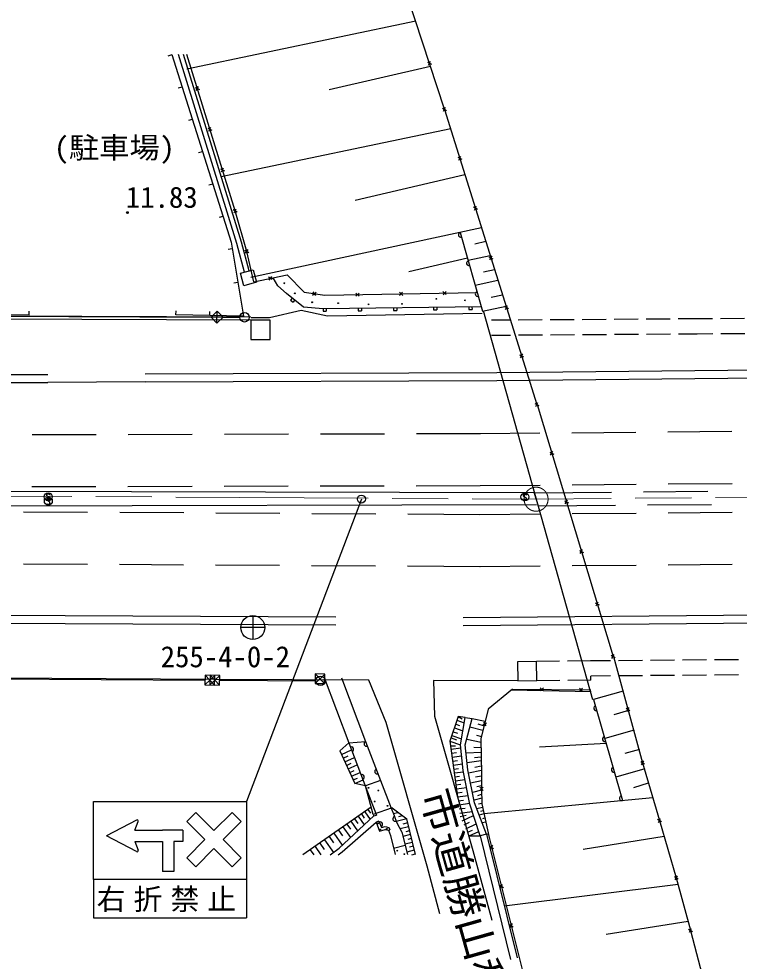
# Model space of a CAD drawing. Units: millimetres at full size, sheet at 1:1000; details may follow other scales. Extents: x 40000 to 680000, y 20000 to 380000.
# Drawn here: x 335082 to 380084, y 262112 to 320950 of the extents above; entities that cross this region are included whole.
import ezdxf
from ezdxf.enums import TextEntityAlignment as Align

# ---------------------------------------------------------------- set-up
doc = ezdxf.new("R2010")
doc.units = ezdxf.units.MM
doc.header["$LTSCALE"] = 1000
doc.linetypes.add('CHAIN', pattern=[18.5, 12, -1.5, 3.5, -1.5])
for name, color, linetype, lineweight in [('M-BGD', 7, 'Continuous', 25), ('M-BMK', 2, 'CHAIN', 13), ('M-BMK-ROW', 30, 'Continuous', 25), ('M-BMK-SRVR', 3, 'Continuous', 25), ('M-STR-STRC', 7, 'Continuous', 25)]:
    doc.layers.add(name, color=color, linetype=linetype, lineweight=lineweight)
doc.layers.add('M-BMK-HTXT', color=7, linetype='Continuous')
doc.styles.add('ＭＳ ゴシック', font='')
doc.styles.get('ＭＳ ゴシック').set_extended_font_data('MS Gothic')

msp = doc.modelspace()

# ---------------------------------------------------------------- linework, layer by layer
at = {"layer": 'M-BGD'}
for p, q in [((361672, 315302), (356232, 331967)), ((359875, 320804), (345579, 317817)), ((344639, 318705), (344401, 318630)), ((344632, 318729), (348341, 307004)), ((348700, 306924), (345055, 318730)), ((348988, 307007), (345369, 318731)), ((348591, 308971), (345578, 318731)), ((360802, 317965), (354471, 316523)), ((360606, 318245), (360858, 318116)), ((360668, 318054), (360796, 318307)), ((345278, 316687), (345039, 316612)), ((346109, 316672), (346359, 316540)), ((346168, 316481), (346300, 316731)), ((361608, 315176), (361736, 315428)), ((361546, 315366), (361798, 315238)), ((361684, 315296), (365544, 302934)), ((345916, 314669), (345678, 314593)), ((346895, 314127), (347145, 313995)), ((346954, 313936), (347086, 314186)), ((362062, 314083), (347728, 311088)), ((346555, 312651), (346316, 312575)), ((362510, 312314), (362760, 312183)), ((362570, 312123), (362701, 312374)), ((347680, 311582), (347931, 311450)), ((347739, 311391), (347872, 311641)), ((356099, 309623), (362951, 311236)), ((347193, 310632), (346955, 310557)), ((348466, 309037), (348716, 308905)), ((348525, 308846), (348657, 309096)), ((349325, 306431), (348591, 308971)), ((363481, 309203), (363732, 309072)), ((363541, 309012), (363672, 309262)), ((347831, 308614), (347593, 308539)), ((363992, 307903), (349582, 304806)), ((362657, 307616), (364055, 302695)), ((348412, 306582), (348165, 306540)), ((348341, 307004), (349116, 302393)), ((349184, 305129), (348700, 306924)), ((349474, 305207), (348988, 307007)), ((349250, 306311), (349400, 306551)), ((363563, 306905), (364252, 307069)), ((349205, 306506), (349445, 306356)), ((349758, 304537), (349325, 306431)), ((359455, 305182), (363110, 306022)), ((363150, 305882), (364534, 306167)), ((364453, 306092), (364703, 305960)), ((364512, 305901), (364644, 306151)), ((349758, 304537), (351842, 304964)), ((350918, 304673), (350682, 304828)), ((350722, 304632), (350878, 304868)), ((351263, 304283), (350981, 304788)), ((352907, 303890), (351842, 304964)), ((364107, 305150), (364807, 305293)), ((348763, 304495), (348516, 304453)), ((351799, 303795), (351263, 304283)), ((363591, 304330), (365015, 304627)), ((352863, 302941), (351799, 303795)), ((352907, 303890), (354199, 303692)), ((353439, 303707), (353667, 303875)), ((353637, 303677), (353469, 303905)), ((354199, 303692), (363723, 303866)), ((356342, 303631), (356138, 303827)), ((356142, 303627), (356338, 303831)), ((359063, 303681), (358859, 303877)), ((358863, 303677), (359059, 303881)), ((361784, 303730), (361580, 303927)), ((361584, 303727), (361780, 303930)), ((364584, 303572), (365298, 303722)), ((352155, 303509), (352061, 303392)), ((352061, 303392), (352217, 303267)), ((352311, 303384), (352217, 303267)), ((365479, 302809), (365610, 303060)), ((349567, 302315), (315620, 302468)), ((335734, 302450), (323936, 302509)), ((335734, 302450), (335735, 302700)), ((344898, 302460), (344902, 302709)), ((349116, 302393), (344898, 302460)), ((347014, 302426), (347018, 302676)), ((352721, 302745), (350737, 302278)), ((354357, 302396), (352721, 302745)), ((354089, 302842), (352863, 302941)), ((363978, 302965), (354089, 302842)), ((354089, 302842), (354091, 302692)), ((354091, 302692), (354291, 302695)), ((354289, 302845), (354291, 302695)), ((364022, 302543), (354357, 302396)), ((356289, 302869), (356291, 302720)), ((356291, 302720), (356491, 302722)), ((356489, 302872), (356491, 302722)), ((358489, 302897), (358491, 302747)), ((358491, 302747), (358691, 302749)), ((358689, 302899), (358691, 302749)), ((360992, 302928), (360994, 302778)), ((360994, 302778), (361194, 302781)), ((361192, 302931), (361194, 302781)), ((363192, 302955), (363194, 302805)), ((363194, 302805), (363394, 302808)), ((363392, 302958), (363394, 302808)), ((364055, 302695), (365520, 303010)), ((370937, 278433), (364109, 302710)), ((365419, 303000), (365670, 302869)), ((365544, 302935), (367445, 296874)), ((349566, 302135), (315619, 302288)), ((349114, 302407), (348867, 302366)), ((349586, 302128), (349584, 300928)), ((350780, 302126), (349586, 302128)), ((350737, 302278), (349594, 302275)), ((350778, 300926), (350780, 302126)), ((365783, 302136), (364615, 302128)), ((367783, 302150), (366283, 302139)), ((369783, 302164), (368283, 302153)), ((371783, 302177), (370283, 302167)), ((373782, 302191), (372283, 302181)), ((375782, 302205), (374282, 302195)), ((377450, 302217), (376282, 302209)), ((378427, 302225), (377449, 302217)), ((380427, 302243), (378927, 302229)), ((375789, 301255), (374289, 301245)), ((377457, 301267), (376289, 301259)), ((378435, 301275), (377457, 301267)), ((380435, 301293), (378935, 301279)), ((349584, 300928), (350778, 300926)), ((365789, 301186), (364621, 301178)), ((367789, 301200), (366289, 301189)), ((369789, 301214), (368289, 301203)), ((371789, 301227), (370289, 301217)), ((373789, 301241), (372289, 301231)), ((366369, 299970), (366620, 299839)), ((366429, 299779), (366560, 300029)), ((364938, 298862), (381439, 299027)), ((326497, 298740), (336893, 298743)), ((342971, 298777), (364938, 298862)), ((367320, 296939), (367570, 296808)), ((367379, 296748), (367510, 296999)), ((367455, 296868), (370227, 287690)), ((368247, 293900), (368496, 293767)), ((368305, 293709), (368439, 293958)), ((367232, 291361), (326755, 291446)), ((336831, 291228), (336840, 291252)), ((336840, 291252), (336858, 291274)), ((336858, 291274), (336897, 291284)), ((336897, 291284), (336955, 291283)), ((336955, 291283), (336979, 291279)), ((336979, 291279), (337003, 291267)), ((337003, 291267), (337023, 291248)), ((366623, 291240), (366641, 291262)), ((366641, 291262), (366680, 291273)), ((366680, 291273), (366737, 291271)), ((366737, 291271), (366762, 291267)), ((366762, 291267), (366786, 291255)), ((366786, 291255), (366805, 291236)), ((372118, 291383), (367282, 291343)), ((367282, 291343), (367522, 290540)), ((378118, 291433), (374118, 291400)), ((336828, 291198), (336831, 291228)), ((336837, 291167), (336828, 291198)), ((336835, 290923), (336838, 290953)), ((336844, 290892), (336835, 290923)), ((336852, 291144), (336837, 291167)), ((336838, 290953), (336847, 290977)), ((336838, 290953), (336851, 290938)), ((336858, 290869), (336844, 290892)), ((336844, 290678), (336858, 290663)), ((336847, 290977), (336865, 290999)), ((336851, 290938), (336870, 290928)), ((336986, 291062), (336852, 291144)), ((336993, 290787), (336858, 290869)), ((336858, 290663), (336876, 290654)), ((336865, 290999), (336904, 291009)), ((336870, 290928), (336896, 290923)), ((336896, 290923), (336935, 290922)), ((336904, 291009), (336961, 291008)), ((336935, 290922), (336967, 290930)), ((336961, 291008), (336986, 291004)), ((336967, 290930), (336995, 290948)), ((336974, 290655), (337002, 290674)), ((337003, 291048), (336986, 291062)), ((336986, 291004), (337010, 290992)), ((337010, 290773), (336993, 290787)), ((336995, 290948), (337012, 290975)), ((337002, 290674), (337019, 290701)), ((337013, 291023), (337003, 291048)), ((337010, 290992), (337029, 290973)), ((337020, 290748), (337010, 290773)), ((337012, 290975), (337014, 291004)), ((337014, 291004), (337013, 291023)), ((337019, 290701), (337021, 290729)), ((337021, 290729), (337020, 290748)), ((337023, 291248), (337039, 291219)), ((337029, 290973), (337046, 290944)), ((366610, 291186), (366614, 291216)), ((366620, 291155), (366610, 291186)), ((366614, 291216), (366623, 291240)), ((366634, 291132), (366620, 291155)), ((366620, 290941), (366634, 290926)), ((366769, 291051), (366634, 291132)), ((366634, 290926), (366652, 290917)), ((366652, 290917), (366679, 290911)), ((366679, 290911), (366717, 290910)), ((366717, 290910), (366750, 290919)), ((366750, 290919), (366778, 290937)), ((366786, 291037), (366769, 291051)), ((366778, 290937), (366795, 290964)), ((366796, 291011), (366786, 291037)), ((366795, 290964), (366797, 290993)), ((366797, 290993), (366796, 291011)), ((366805, 291236), (366822, 291207)), ((369166, 290857), (369415, 290724)), ((369224, 290666), (369358, 290915)), ((367431, 290602), (307357, 290459)), ((336876, 290654), (336903, 290648)), ((336903, 290648), (336941, 290647)), ((336941, 290647), (336974, 290655)), ((367522, 290540), (372364, 290581)), ((374364, 290598), (378364, 290632)), ((370102, 287757), (370352, 287623)), ((370160, 287565), (370294, 287815)), ((370227, 287690), (372204, 281145)), ((371091, 284484), (371340, 284351)), ((371149, 284293), (371282, 284542)), ((354883, 283087), (327988, 283223)), ((362844, 283070), (400411, 283396)), ((372137, 281020), (372271, 281269)), ((367431, 280823), (366236, 280806)), ((366236, 280806), (366253, 279615)), ((368867, 280838), (367431, 280823)), ((367448, 279632), (367431, 280823)), ((370802, 280860), (369367, 280844)), ((372044, 280870), (370802, 280860)), ((372079, 281212), (372328, 281078)), ((372229, 281131), (374055, 274499)), ((374043, 280886), (372544, 280874)), ((376043, 280902), (374543, 280890)), ((378043, 280917), (376543, 280905)), ((380043, 280933), (378543, 280921)), ((347328, 279701), (315820, 279888)), ((356956, 279657), (347328, 279701)), ((354158, 279818), (355706, 275744)), ((355232, 279808), (356748, 275819)), ((358033, 277013), (356956, 279657)), ((360980, 279647), (361044, 277403)), ((366258, 279616), (360980, 279647)), ((366253, 279615), (367448, 279632)), ((368880, 279638), (367444, 279623)), ((370815, 279660), (369380, 279644)), ((372051, 279920), (370810, 279910)), ((370815, 279660), (370810, 279910)), ((374051, 279936), (372551, 279924)), ((376051, 279951), (374551, 279940)), ((378051, 279967), (376551, 279955)), ((380051, 279983), (378551, 279971)), ((365930, 279103), (364398, 277852)), ((370848, 278933), (365837, 279027)), ((365930, 279103), (370814, 279051)), ((367660, 278984), (367862, 279182)), ((367860, 278982), (367662, 279184)), ((370103, 278958), (370305, 279156)), ((370303, 278956), (370105, 279158)), ((372842, 278978), (370987, 278447)), ((370987, 278447), (372796, 272136)), ((364398, 277852), (363954, 275988)), ((373180, 277762), (372258, 277497)), ((373015, 277899), (373261, 277759)), ((373069, 277706), (373208, 277952)), ((361044, 277403), (363455, 269026)), ((362532, 277380), (362018, 275847)), ((362455, 277150), (362908, 276999)), ((362963, 277321), (362532, 277380)), ((362532, 277380), (362773, 277243)), ((362674, 275630), (362963, 277321)), ((362963, 277321), (363408, 277254)), ((362976, 275620), (363408, 277254)), ((363408, 277254), (364217, 277092)), ((360595, 268045), (358033, 277013)), ((362296, 276676), (362823, 276500)), ((362375, 276913), (362620, 276831)), ((364071, 276513), (363267, 276721)), ((363756, 276929), (364148, 276803)), ((364056, 276846), (364297, 276994)), ((364102, 277040), (364250, 276799)), ((373519, 276545), (371683, 276019)), ((362092, 276066), (362419, 275927)), ((362137, 276202), (362737, 276001)), ((362217, 276439), (362498, 276345)), ((363957, 275762), (363066, 275958)), ((363665, 276226), (363989, 276133)), ((363954, 275988), (363980, 273802)), ((355706, 275744), (355144, 275249)), ((355706, 275744), (356748, 275819)), ((355706, 275744), (356768, 272949)), ((356748, 275819), (357683, 273385)), ((362018, 275847), (362495, 272364)), ((362018, 275843), (362034, 275845)), ((362018, 275843), (362674, 275630)), ((362057, 275565), (362366, 275566)), ((362086, 275348), (362694, 275431)), ((362842, 274013), (362674, 275630)), ((363139, 274058), (362976, 275620)), ((363516, 275478), (363961, 275453)), ((371774, 275701), (367612, 275467)), ((355144, 275249), (356077, 273201)), ((355248, 275021), (355873, 275305)), ((355351, 274793), (355657, 274932)), ((355455, 274566), (356051, 274837)), ((362120, 275100), (362420, 275141)), ((362154, 274852), (362746, 274933)), ((363964, 275141), (363031, 275096)), ((363541, 274839), (363968, 274879)), ((373855, 275337), (372942, 275076)), ((355559, 274338), (355849, 274470)), ((355662, 274111), (356229, 274369)), ((362188, 274605), (362480, 274645)), ((362222, 274357), (362798, 274436)), ((363971, 274623), (363094, 274492)), ((363566, 274230), (363974, 274315)), ((373932, 274569), (374178, 274429)), ((373985, 274376), (374125, 274622)), ((374055, 274499), (375110, 270902)), ((355766, 273883), (356042, 274009)), ((355870, 273656), (356407, 273900)), ((362256, 274109), (362540, 274148)), ((362290, 273862), (362857, 273939)), ((362324, 273614), (362615, 273654)), ((363265, 271914), (362842, 274013)), ((363556, 271990), (363139, 274058)), ((363978, 274016), (363179, 273860)), ((363620, 273619), (363982, 273679)), ((363980, 273802), (363991, 272873)), ((374191, 274130), (372374, 273609)), ((355973, 273428), (356235, 273547)), ((356077, 273201), (356585, 273432)), ((356738, 273064), (356077, 273201)), ((357683, 273385), (356738, 273064)), ((357213, 271275), (356738, 273064)), ((357683, 273385), (358346, 271660)), ((362358, 273366), (362956, 273448)), ((362391, 273119), (362699, 273161)), ((363985, 273372), (363307, 273224)), ((363693, 273028), (363989, 273085)), ((373505, 272954), (374423, 273243)), ((356768, 272949), (357383, 271333)), ((362425, 272871), (363055, 272957)), ((362459, 272623), (362782, 272667)), ((362493, 272375), (363154, 272466)), ((363992, 272794), (363423, 272652)), ((363767, 272465), (363995, 272535)), ((363890, 272972), (364092, 272774)), ((363892, 272772), (364090, 272974)), ((363991, 272873), (364002, 271944)), ((362527, 272128), (362865, 272174)), ((362561, 271880), (363253, 271974)), ((363899, 269934), (363265, 271914)), ((363998, 272295), (363519, 272173)), ((364306, 270034), (363556, 271990)), ((363803, 271940), (364002, 271981)), ((364002, 271944), (364464, 269837)), ((374696, 272316), (364139, 271319)), ((357093, 271727), (352835, 268749)), ((356484, 271301), (356662, 271046)), ((356689, 271444), (357025, 270963)), ((356894, 271587), (357052, 271361)), ((358409, 271682), (357213, 271275)), ((357226, 271279), (357259, 271180)), ((357383, 271333), (357417, 271234)), ((358346, 271660), (358522, 271201)), ((358409, 271682), (359315, 270991)), ((358755, 271378), (358477, 271311)), ((362597, 271620), (362962, 271670)), ((362632, 271361), (363408, 271467)), ((364052, 271715), (363698, 271619)), ((364139, 271319), (363845, 271238)), ((363946, 271480), (364094, 271524)), ((355091, 269172), (357259, 271180)), ((355283, 268942), (357413, 270798)), ((355580, 270668), (355801, 270352)), ((355830, 270843), (356249, 270244)), ((356054, 271000), (356253, 270716)), ((356279, 271157), (356655, 270620)), ((357259, 271180), (357417, 271234)), ((357583, 270859), (357413, 270798)), ((357413, 270798), (357620, 270228)), ((357583, 270859), (357732, 270448)), ((358522, 271201), (358672, 270789)), ((359315, 270991), (358656, 270831)), ((358672, 270789), (359014, 270174)), ((359035, 271184), (358801, 271128)), ((359375, 270744), (359076, 270671)), ((359854, 268767), (359315, 270991)), ((362664, 271135), (363036, 271236)), ((362664, 271135), (362671, 271138)), ((362787, 270869), (363495, 271197)), ((362899, 270627), (363238, 270783)), ((363011, 270384), (363659, 270683)), ((364253, 270800), (364033, 270747)), ((364069, 271011), (364197, 271055)), ((374986, 270969), (375235, 270835)), ((375043, 270777), (375178, 271026)), ((375110, 270902), (376158, 267318)), ((354771, 270103), (355291, 269358)), ((355050, 270298), (355297, 269945)), ((355329, 270493), (355796, 269825)), ((357620, 270228), (357970, 270329)), ((357732, 270448), (357964, 270515)), ((357964, 270515), (358205, 270462)), ((357970, 270329), (358167, 270286)), ((358167, 270286), (358259, 270322)), ((358167, 270286), (358298, 269948)), ((358205, 270462), (358259, 270322)), ((359435, 270497), (358906, 270369)), ((359014, 270174), (359360, 268766)), ((359493, 270254), (359258, 270197)), ((363116, 270157), (363426, 270300)), ((363221, 269930), (363812, 270203)), ((353885, 269483), (354164, 269085)), ((354180, 269690), (354731, 268902)), ((354475, 269896), (354747, 269508)), ((358298, 269948), (358588, 268764)), ((359552, 270011), (359082, 269897)), ((359670, 269525), (359202, 269411)), ((359611, 269768), (359377, 269711)), ((363195, 269930), (363899, 269934)), ((364306, 270034), (363899, 269934)), ((363899, 269934), (365802, 262212)), ((364306, 270034), (364414, 270063)), ((364306, 270034), (366209, 262313)), ((364464, 269837), (365845, 264336)), ((370348, 269107), (375399, 269913)), ((353287, 269065), (353507, 268751)), ((353590, 269277), (353957, 268752)), ((354532, 268754), (355091, 269172)), ((355034, 268755), (355283, 268942)), ((359221, 269332), (358493, 269153)), ((359788, 269039), (359321, 268926)), ((359729, 269282), (359495, 269225)), ((363455, 269026), (364643, 264675)), ((364496, 269298), (364738, 269153)), ((364544, 269104), (364690, 269347)), ((359847, 268796), (359614, 268739)), ((361394, 265074), (360595, 268045)), ((376035, 267388), (376280, 267247)), ((376087, 267195), (376228, 267440)), ((376158, 267318), (377043, 264038)), ((365110, 266853), (365352, 266708)), ((365158, 266660), (365304, 266902)), ((365409, 265561), (376264, 266925)), ((365723, 264409), (365966, 264264)), ((365772, 264215), (365917, 264458)), ((365845, 264336), (368760, 252724)), ((371777, 263791), (376890, 264607)), ((376920, 264109), (377166, 263968)), ((376972, 263916), (377113, 264161)), ((377050, 264034), (378634, 257996))]:
    msp.add_line(p, q, dxfattribs=at)
msp.add_lwpolyline([(349920, 304499), (349148, 304290), (348939, 305063), (349712, 305271)], close=True, dxfattribs=at)
for centre, radius in [((341869, 308855), 50), ((341869, 308855), 43.8), ((341869, 308855), 37.5), ((341869, 308855), 31.3), ((341869, 308855), 25), ((341869, 308855), 18.8), ((341869, 308855), 12.5), ((341869, 308855), 6.2), ((351668, 304439), 25), ((352324, 303811), 25), ((353408, 303253), 25), ((355038, 303192), 25), ((356935, 303125), 25), ((359021, 303161), 25), ((361167, 303463), 25), ((362956, 303372), 25), ((336918, 291112), 249), ((366701, 291101), 249), ((336925, 290838), 249), ((356922, 272931), 25), ((357541, 272766), 25), ((357310, 272082), 25), ((358116, 271810), 25), ((357536, 270718), 25), ((357660, 270338), 25), ((358067, 270376), 25), ((358727, 269012), 25), ((359166, 268795), 25)]:
    msp.add_circle(centre, radius, dxfattribs=at)
for centre, start, end in [((362698, 307472), 105.86721, 285.86721), ((363203, 305692), 105.86721, 285.86721), ((363750, 303769), 105.86721, 285.86721), ((371143, 277903), 105.98969, 285.98969), ((371694, 275980), 105.98969, 285.98969), ((355852, 275341), 290.80807, 110.80807), ((356801, 275679), 111.02154, 291.02154), ((372245, 274057), 105.98969, 285.98969), ((356516, 273614), 290.80807, 110.80807), ((357465, 273952), 111.02154, 291.02154), ((372754, 272280), 105.98969, 285.98969), ((357657, 270654), 289.97709, 109.97709), ((358597, 270995), 109.97709, 289.97709)]:
    msp.add_arc(centre, 150, start, end, dxfattribs=at)
at = {"layer": 'M-BMK'}
for p in [(67402, 292703), (427595, 291483)]:
    msp.add_line(p, (367397, 290958), dxfattribs=at)
msp.add_circle((367397, 290958), 750, dxfattribs=at)
at = {"layer": 'M-BMK-ROW'}
for p, q in [((347455, 301950), (347471, 302699)), ((327832, 302399), (347094, 302326)), ((347838, 302317), (347088, 302332)), ((347831, 302323), (348881, 302320)), ((327631, 279770), (346711, 279658)), ((346705, 279363), (347317, 279950)), ((347305, 279350), (346717, 279963)), ((347025, 279361), (347637, 279949)), ((347625, 279349), (347037, 279961)), ((347631, 279653), (353592, 279618)), ((353588, 279453), (354201, 280041)), ((354188, 279441), (353601, 280053))]:
    msp.add_line(p, q, dxfattribs=at)
for points in [[(347455, 301950), (347088, 302332), (347471, 302699), (347838, 302317)], [(346705, 279363), (347305, 279350), (347317, 279950), (346717, 279963)], [(347025, 279361), (347625, 279349), (347637, 279949), (347037, 279961)], [(353588, 279453), (354188, 279441), (354201, 280041), (353601, 280053)]]:
    msp.add_lwpolyline(points, close=True, dxfattribs=at)
for centre in [(349181, 302319), (353930, 279616)]:
    msp.add_circle(centre, 300, dxfattribs=at)
at = {"layer": 'M-BMK-SRVR'}
for p, q in [((349699, 283695), (349699, 282195)), ((350449, 282945), (348949, 282945))]:
    msp.add_line(p, q, dxfattribs=at)
msp.add_circle((349699, 282945), 750, dxfattribs=at)
at = {"layer": 'M-STR-STRC'}
for p, q in [((342973, 298277), (364942, 298362)), ((364942, 298362), (381444, 298527)), ((326495, 298240), (336893, 298243)), ((342973, 298277), (336893, 298243)), ((335921, 294992), (339921, 295002)), ((341921, 295007), (345921, 295017)), ((347921, 295022), (351921, 295032)), ((353921, 295037), (357921, 295047)), ((359921, 295052), (363921, 295062)), ((363894, 295062), (367629, 295093)), ((369629, 295110), (373629, 295144)), ((375629, 295161), (379629, 295195)), ((363902, 291812), (367648, 291843)), ((369648, 291860), (373648, 291894)), ((375647, 291911), (379647, 291945)), ((335902, 291742), (339902, 291752)), ((341902, 291757), (345902, 291767)), ((347902, 291772), (351902, 291782)), ((353902, 291787), (357902, 291797)), ((359902, 291802), (363902, 291812)), ((356486, 290963), (349312, 272074)), ((335382, 290177), (339382, 290154)), ((341382, 290143), (345382, 290119)), ((347382, 290108), (351382, 290084)), ((353382, 290073), (357382, 290049)), ((369648, 290060), (373648, 290094)), ((375648, 290111), (379647, 290145)), ((359382, 290038), (363892, 290012)), ((363893, 290012), (367648, 290043)), ((335372, 286927), (339372, 286904)), ((341372, 286892), (345372, 286869)), ((347372, 286857), (351372, 286834)), ((353371, 286822), (357371, 286799)), ((359371, 286787), (363897, 286761)), ((363873, 286761), (367652, 286793)), ((369652, 286810), (373652, 286844)), ((375652, 286861), (379652, 286895)), ((354886, 283587), (327991, 283723)), ((362840, 283570), (400406, 283896)), ((342443, 270920), (340560, 269938)), ((342324, 270291), (342531, 270842)), ((342324, 270291), (344064, 270291)), ((345337, 270291), (344064, 270291)), ((345337, 270291), (345337, 269585)), ((342443, 268955), (340560, 269938)), ((342324, 269585), (342531, 269033)), ((342324, 269585), (344064, 269585)), ((344064, 269585), (344064, 267715)), ((344759, 269585), (344759, 267715)), ((345337, 269585), (344759, 269585)), ((344759, 267715), (344064, 267715)), ((349312, 267208), (349312, 264808))]:
    msp.add_line(p, q, dxfattribs=at)
for points in [[(339741, 272074), (349312, 272074), (349312, 267208), (339741, 267208)], [(345575, 270837), (346141, 271402), (347272, 270271), (348403, 271402), (348969, 270837), (347838, 269705), (348969, 268574), (348403, 268008), (347272, 269140), (346141, 268008), (345575, 268574), (346706, 269705)]]:
    msp.add_lwpolyline(points, close=True, dxfattribs=at)
msp.add_lwpolyline([(339741, 267208), (339741, 264808), (349312, 264808)], dxfattribs=at)
msp.add_circle((356486, 290963), 250, dxfattribs=at)
for centre, start, end in [((342472, 270864), 339.44397, 117.55283), ((342472, 269011), 242.44719, 20.55606)]:
    msp.add_arc(centre, 63, start, end, dxfattribs=at)

# ---------------------------------------------------------------- texts
at = {"layer": 'M-BGD', "style": 'ＭＳ ゴシック', "width": 1.05}
msp.add_text('(駐車場)', height=1320, dxfattribs=at).set_placement((337270, 311851), align=Align.BOTTOM_LEFT)
at = {"layer": 'M-BGD', "style": 'ＭＳ ゴシック'}
msp.add_text('11.83', height=1320, dxfattribs=at).set_placement((341767, 308757), align=Align.BOTTOM_LEFT)
at = {"layer": 'M-BMK-HTXT', "style": 'ＭＳ ゴシック', "width": 1.1}
msp.add_text('市道勝山秋根12号線', height=1833, rotation=285.721, dxfattribs=at).set_placement((359646, 272428), align=Align.BOTTOM_LEFT)
at = {"layer": 'M-BMK-SRVR', "style": 'ＭＳ ゴシック'}
msp.add_text('255-4-0-2', height=1320, dxfattribs=at).set_placement((343944, 280066), align=Align.BOTTOM_LEFT)
at = {"layer": 'M-STR-STRC', "insert": (344556, 265910), "char_height": 1320, "attachment_point": 5, "style": 'ＭＳ ゴシック'}
msp.add_mtext('\\T1.28;右折禁止', dxfattribs=at)

doc.saveas('drawing.dxf')
